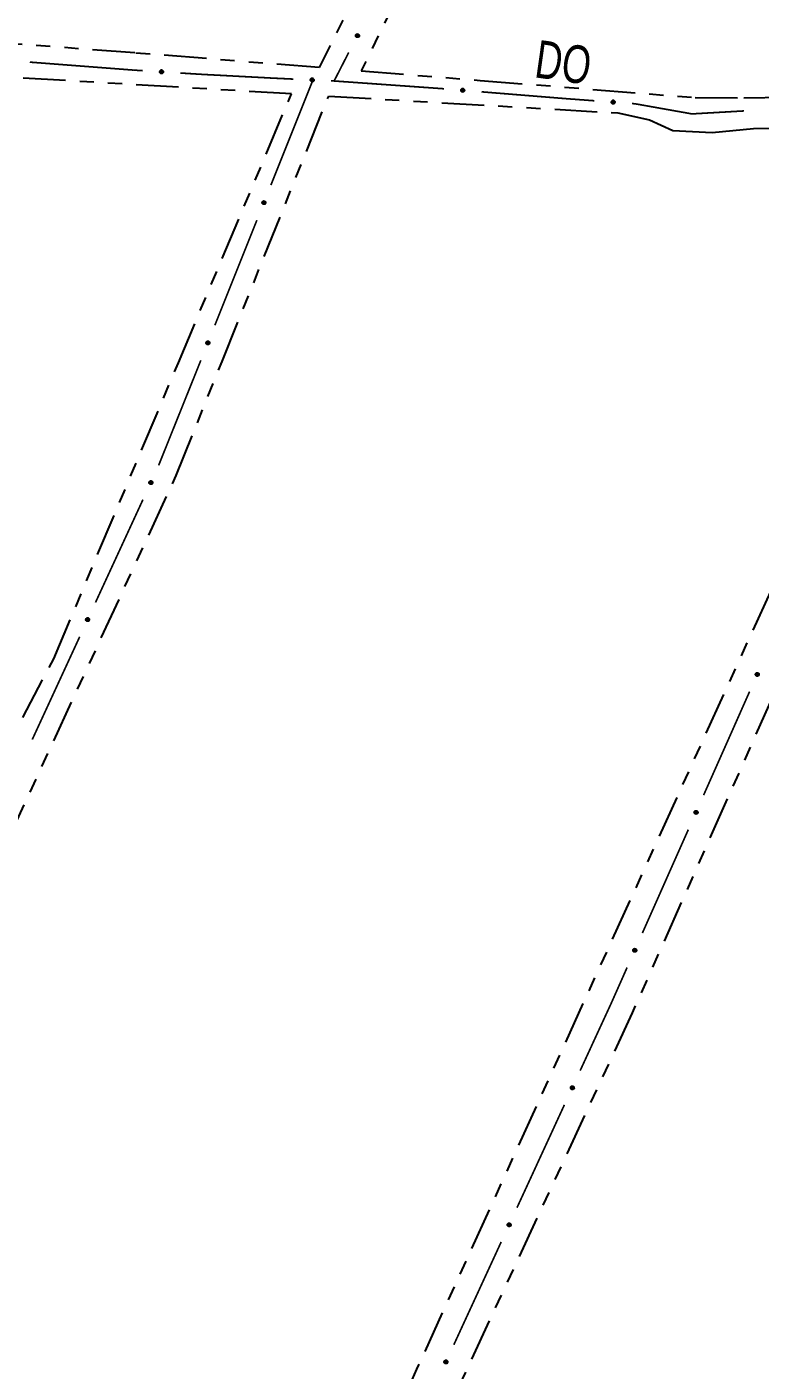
# Model space of a CAD drawing. Extents: x 203665 to 205970, y 4870865 to 4873745.
# Drawn here: x 204209.7 to 204287.5, y 4872614.7 to 4872757.1 of the extents above; entities that cross this region are included whole.
import ezdxf

# ---------------------------------------------------------------- set-up
doc = ezdxf.new("R2010")
doc.units = 0
doc.header["$LTSCALE"] = 1.5
doc.header["$MEASUREMENT"] = 0
doc.linetypes.add('TRACO_25', pattern=[8, 3, -1, 1, -1, 1, -1])
for name, color, linetype in [('SV-EIXO-RUA-N-PAV', 6, 'CONTINUOUS'), ('SV-RUA-NAO-PAV', 7, 'CONTINUOUS'), ('SV-TXT-RUA-N-PAV', 7, 'CONTINUOUS')]:
    doc.layers.add(name, color=color, linetype=linetype)
doc.styles.add('ARIAL', font='ARIAL.SHX')

msp = doc.modelspace()

# ---------------------------------------------------------------- linework, layer by layer
at = {"layer": 'SV-EIXO-RUA-N-PAV'}
for points in [[(204244.917577, 4872756.266499), (204244.933235, 4872756.220165), (204244.937217, 4872756.177141), (204244.930211, 4872756.140301), (204244.915531, 4872756.109361), (204244.896947, 4872756.079399), (204244.871547, 4872756.053325), (204244.836944, 4872756.030631), (204244.790575, 4872756.014597), (204244.746233, 4872756.013414), (204244.709748, 4872756.018351), (204244.676604, 4872756.031801), (204244.6478, 4872756.050341), (204244.621589, 4872756.077622), (204244.598932, 4872756.112912), (204244.583939, 4872756.159929), (204244.580323, 4872756.202135), (204244.588036, 4872756.23759), (204244.601769, 4872756.270825), (204244.621108, 4872756.301187), (204244.646189, 4872756.326638), (204244.681762, 4872756.349385), (204244.728363, 4872756.363569), (204244.770418, 4872756.367655), (204244.805972, 4872756.360443), (204244.838388, 4872756.346186), (204244.868666, 4872756.327912), (204244.895939, 4872756.30347), (204244.917577, 4872756.266499)], [(204224.124756, 4872752.23394), (204224.088556, 4872752.201053), (204224.050719, 4872752.18019), (204224.014152, 4872752.171872), (204223.979923, 4872752.172948), (204223.945029, 4872752.177992), (204223.91097, 4872752.19084), (204223.876328, 4872752.213472), (204223.843082, 4872752.249554), (204223.824257, 4872752.289719), (204223.814185, 4872752.325133), (204223.813251, 4872752.360889), (204223.81872, 4872752.394705), (204223.833235, 4872752.429642), (204223.856514, 4872752.464525), (204223.893605, 4872752.497077), (204223.93084, 4872752.517276), (204223.96642, 4872752.524392), (204224.002373, 4872752.525103), (204224.037935, 4872752.519526), (204224.071295, 4872752.506722), (204224.106375, 4872752.483221), (204224.138018, 4872752.446186), (204224.158588, 4872752.409279), (204224.166203, 4872752.373808), (204224.166106, 4872752.338396), (204224.161472, 4872752.303336), (204224.149982, 4872752.268562), (204224.124756, 4872752.23394)], [(204240.102889, 4872751.371905), (204240.067169, 4872751.338496), (204240.029638, 4872751.317087), (204239.993196, 4872751.308241), (204239.958955, 4872751.30882), (204239.923991, 4872751.313358), (204239.88975, 4872751.325711), (204239.854783, 4872751.347839), (204239.821018, 4872751.383436), (204239.801613, 4872751.423324), (204239.791029, 4872751.458587), (204239.789577, 4872751.494327), (204239.794555, 4872751.528218), (204239.808562, 4872751.563362), (204239.831333, 4872751.598578), (204239.867948, 4872751.631664), (204239.904886, 4872751.652401), (204239.94036, 4872751.660032), (204239.976299, 4872751.661264), (204240.011938, 4872751.656203), (204240.04548, 4872751.643884), (204240.080897, 4872751.620893), (204240.113074, 4872751.584321), (204240.134176, 4872751.547716), (204240.142304, 4872751.512359), (204240.14272, 4872751.476949), (204240.138595, 4872751.441826), (204240.127611, 4872751.406889), (204240.102889, 4872751.371905)], [(204256.060774, 4872750.275042), (204256.02397, 4872750.242831), (204255.985752, 4872750.222674), (204255.949037, 4872750.215036), (204255.914834, 4872750.216747), (204255.880039, 4872750.222438), (204255.846225, 4872750.235915), (204255.812008, 4872750.259187), (204255.779438, 4872750.29588), (204255.761362, 4872750.336387), (204255.751948, 4872750.371981), (204255.751678, 4872750.407749), (204255.757773, 4872750.441458), (204255.772934, 4872750.476119), (204255.796856, 4872750.510564), (204255.834545, 4872750.542422), (204255.872148, 4872750.561927), (204255.907854, 4872750.568382), (204255.943814, 4872750.568425), (204255.979267, 4872750.562189), (204256.012384, 4872750.548768), (204256.047021, 4872750.52462), (204256.077972, 4872750.487005), (204256.097854, 4872750.449722), (204256.104809, 4872750.414117), (204256.104054, 4872750.378712), (204256.098771, 4872750.343744), (204256.086638, 4872750.309189), (204256.060774, 4872750.275042)], [(204272.01215, 4872749.020171), (204271.975562, 4872748.987715), (204271.93748, 4872748.967303), (204271.900817, 4872748.95942), (204271.866603, 4872748.960901), (204271.831771, 4872748.966359), (204271.797868, 4872748.97961), (204271.763496, 4872749.002652), (204271.730681, 4872749.039126), (204271.712334, 4872749.079511), (204271.702682, 4872749.115041), (204271.702173, 4872749.150807), (204271.708042, 4872749.184555), (204271.722971, 4872749.219318), (204271.746662, 4872749.253922), (204271.784136, 4872749.286031), (204271.821608, 4872749.305787), (204271.85727, 4872749.312481), (204271.893229, 4872749.312766), (204271.928723, 4872749.306767), (204271.961929, 4872749.293568), (204271.996727, 4872749.269652), (204272.027929, 4872749.232245), (204272.04806, 4872749.195096), (204272.055253, 4872749.159538), (204272.054735, 4872749.124129), (204272.049686, 4872749.089127), (204272.037785, 4872749.054491), (204272.01215, 4872749.020171)], [(204234.999983, 4872738.578545), (204235.019887, 4872738.53387), (204235.027857, 4872738.491404), (204235.02431, 4872738.454071), (204235.012574, 4872738.421899), (204234.99686, 4872738.390337), (204234.973997, 4872738.362012), (204234.941657, 4872738.336195), (204234.896982, 4872738.315915), (204234.852943, 4872738.310609), (204234.816156, 4872738.312128), (204234.781904, 4872738.322434), (204234.7515, 4872738.338213), (204234.722862, 4872738.362935), (204234.697019, 4872738.395964), (204234.677714, 4872738.44138), (204234.670186, 4872738.483066), (204234.674564, 4872738.519086), (204234.685144, 4872738.553455), (204234.701572, 4872738.585485), (204234.724176, 4872738.61316), (204234.757477, 4872738.63912), (204234.802555, 4872738.65758), (204234.844047, 4872738.665564), (204234.880118, 4872738.661692), (204234.91372, 4872738.650515), (204234.945568, 4872738.635139), (204234.974998, 4872738.613341), (204234.999983, 4872738.578545)], [(204229.058478, 4872723.72262), (204229.078382, 4872723.677944), (204229.086352, 4872723.635478), (204229.082805, 4872723.598146), (204229.071069, 4872723.565974), (204229.055355, 4872723.534412), (204229.032492, 4872723.506087), (204229.000153, 4872723.48027), (204228.955477, 4872723.45999), (204228.911438, 4872723.454684), (204228.874652, 4872723.456203), (204228.8404, 4872723.466509), (204228.809995, 4872723.482288), (204228.781358, 4872723.50701), (204228.755514, 4872723.540038), (204228.736209, 4872723.585455), (204228.728681, 4872723.627141), (204228.73306, 4872723.663161), (204228.743639, 4872723.69753), (204228.760068, 4872723.729559), (204228.782671, 4872723.757235), (204228.815972, 4872723.783195), (204228.861051, 4872723.801655), (204228.902542, 4872723.809638), (204228.938613, 4872723.805766), (204228.972216, 4872723.794589), (204229.004063, 4872723.779213), (204229.033493, 4872723.757416), (204229.058478, 4872723.72262)], [(204223.017136, 4872708.90285), (204223.034692, 4872708.857202), (204223.040446, 4872708.814379), (204223.034966, 4872708.777281), (204223.021575, 4872708.745761), (204223.004243, 4872708.715058), (204222.97994, 4872708.687959), (204222.946303, 4872708.663856), (204222.900635, 4872708.645923), (204222.85638, 4872708.642911), (204222.819722, 4872708.646339), (204222.786051, 4872708.65841), (204222.756507, 4872708.675746), (204222.729192, 4872708.701922), (204222.705099, 4872708.736248), (204222.688178, 4872708.782605), (204222.682825, 4872708.824626), (204222.689068, 4872708.86037), (204222.701418, 4872708.894143), (204222.719488, 4872708.925276), (204222.743498, 4872708.951741), (204222.778102, 4872708.975936), (204222.824078, 4872708.992031), (204222.865928, 4872708.997849), (204222.90175, 4872708.992109), (204222.934726, 4872708.979202), (204222.965733, 4872708.962193), (204222.993991, 4872708.938897), (204223.017136, 4872708.90285)], [(204216.312194, 4872694.375505), (204216.32975, 4872694.329857), (204216.335504, 4872694.287034), (204216.330024, 4872694.249936), (204216.316633, 4872694.218416), (204216.299301, 4872694.187713), (204216.274998, 4872694.160614), (204216.241361, 4872694.136511), (204216.195693, 4872694.118578), (204216.151438, 4872694.115566), (204216.11478, 4872694.118994), (204216.081109, 4872694.131065), (204216.051565, 4872694.148401), (204216.02425, 4872694.174577), (204216.000157, 4872694.208903), (204215.983236, 4872694.25526), (204215.977883, 4872694.297281), (204215.984126, 4872694.333025), (204215.996476, 4872694.366798), (204216.014546, 4872694.397931), (204216.038556, 4872694.424396), (204216.07316, 4872694.448591), (204216.119136, 4872694.464686), (204216.160986, 4872694.470504), (204216.196808, 4872694.464764), (204216.229785, 4872694.451857), (204216.260791, 4872694.434848), (204216.289049, 4872694.411552), (204216.312194, 4872694.375505)], [(204287.314194, 4872688.568992), (204287.332407, 4872688.523601), (204287.338779, 4872688.480866), (204287.333834, 4872688.443693), (204287.320899, 4872688.411983), (204287.304013, 4872688.381033), (204287.280103, 4872688.353586), (204287.246818, 4872688.329), (204287.201413, 4872688.31041), (204287.157206, 4872688.30676), (204287.120502, 4872688.309658), (204287.086661, 4872688.321242), (204287.05687, 4872688.33815), (204287.02918, 4872688.363929), (204287.004594, 4872688.397904), (204286.987006, 4872688.444012), (204286.981047, 4872688.485952), (204286.986774, 4872688.521781), (204286.998635, 4872688.555729), (204287.016253, 4872688.58712), (204287.039879, 4872688.613928), (204287.074131, 4872688.638621), (204287.11987, 4872688.655377), (204287.161632, 4872688.661798), (204287.197532, 4872688.656576), (204287.230692, 4872688.644146), (204287.26194, 4872688.627586), (204287.290532, 4872688.604701), (204287.314194, 4872688.568992)], [(204280.819584, 4872673.946405), (204280.837797, 4872673.901014), (204280.844169, 4872673.858279), (204280.839224, 4872673.821106), (204280.826289, 4872673.789396), (204280.809403, 4872673.758447), (204280.785493, 4872673.730999), (204280.752208, 4872673.706413), (204280.706803, 4872673.687823), (204280.662596, 4872673.684173), (204280.625892, 4872673.687071), (204280.592051, 4872673.698655), (204280.56226, 4872673.715563), (204280.53457, 4872673.741342), (204280.509984, 4872673.775317), (204280.492396, 4872673.821426), (204280.486437, 4872673.863365), (204280.492164, 4872673.899195), (204280.504025, 4872673.933143), (204280.521643, 4872673.964534), (204280.545269, 4872673.991341), (204280.579521, 4872674.016034), (204280.62526, 4872674.03279), (204280.667021, 4872674.039212), (204280.702922, 4872674.033989), (204280.736082, 4872674.02156), (204280.76733, 4872674.005), (204280.795922, 4872673.982114), (204280.819584, 4872673.946405)], [(204274.324974, 4872659.323818), (204274.343187, 4872659.278428), (204274.349559, 4872659.235692), (204274.344614, 4872659.198519), (204274.331679, 4872659.16681), (204274.314793, 4872659.13586), (204274.290883, 4872659.108412), (204274.257598, 4872659.083827), (204274.212193, 4872659.065237), (204274.167986, 4872659.061587), (204274.131282, 4872659.064485), (204274.097441, 4872659.076069), (204274.06765, 4872659.092977), (204274.03996, 4872659.118756), (204274.015374, 4872659.15273), (204273.997786, 4872659.198839), (204273.991827, 4872659.240778), (204273.997554, 4872659.276608), (204274.009415, 4872659.310556), (204274.027033, 4872659.341947), (204274.050659, 4872659.368755), (204274.08491, 4872659.393447), (204274.13065, 4872659.410204), (204274.172411, 4872659.416625), (204274.208312, 4872659.411403), (204274.241471, 4872659.398973), (204274.27272, 4872659.382413), (204274.301311, 4872659.359527), (204274.324974, 4872659.323818)], [(204267.705266, 4872644.756152), (204267.72284, 4872644.71051), (204267.728611, 4872644.667689), (204267.723145, 4872644.630589), (204267.709766, 4872644.599065), (204267.692446, 4872644.568355), (204267.668154, 4872644.541246), (204267.634526, 4872644.51713), (204267.588865, 4872644.499179), (204267.544611, 4872644.496151), (204267.507952, 4872644.499564), (204267.474276, 4872644.511622), (204267.444726, 4872644.528947), (204267.4174, 4872644.555112), (204267.393294, 4872644.589428), (204267.376355, 4872644.635779), (204267.370986, 4872644.677798), (204267.377215, 4872644.713544), (204267.389552, 4872644.747322), (204267.40761, 4872644.778463), (204267.431609, 4872644.804936), (204267.466204, 4872644.829145), (204267.512174, 4872644.845258), (204267.554022, 4872644.851092), (204267.589846, 4872644.845366), (204267.622827, 4872644.832472), (204267.65384, 4872644.815475), (204267.682108, 4872644.79219), (204267.705266, 4872644.756152)], [(204261.005948, 4872630.226212), (204261.023522, 4872630.18057), (204261.029293, 4872630.13775), (204261.023827, 4872630.10065), (204261.010448, 4872630.069125), (204260.993129, 4872630.038415), (204260.968836, 4872630.011306), (204260.935209, 4872629.98719), (204260.889547, 4872629.96924), (204260.845293, 4872629.966211), (204260.808634, 4872629.969624), (204260.774959, 4872629.981682), (204260.745408, 4872629.999007), (204260.718083, 4872630.025172), (204260.693976, 4872630.059489), (204260.677038, 4872630.10584), (204260.671668, 4872630.147859), (204260.677897, 4872630.183605), (204260.690234, 4872630.217383), (204260.708292, 4872630.248523), (204260.732291, 4872630.274997), (204260.766887, 4872630.299206), (204260.812857, 4872630.315318), (204260.854704, 4872630.321152), (204260.890528, 4872630.315426), (204260.92351, 4872630.302532), (204260.954522, 4872630.285535), (204260.98279, 4872630.26225), (204261.005948, 4872630.226212)], [(204254.306631, 4872615.696273), (204254.324205, 4872615.650631), (204254.329976, 4872615.60781), (204254.324509, 4872615.57071), (204254.311131, 4872615.539186), (204254.293811, 4872615.508476), (204254.269518, 4872615.481367), (204254.235891, 4872615.457251), (204254.19023, 4872615.4393), (204254.145975, 4872615.436272), (204254.109316, 4872615.439685), (204254.075641, 4872615.451743), (204254.04609, 4872615.469068), (204254.018765, 4872615.495233), (204253.994659, 4872615.529549), (204253.97772, 4872615.5759), (204253.97235, 4872615.617919), (204253.97858, 4872615.653665), (204253.990916, 4872615.687443), (204254.008974, 4872615.718584), (204254.032974, 4872615.745057), (204254.067569, 4872615.769266), (204254.113539, 4872615.785379), (204254.155387, 4872615.791213), (204254.191211, 4872615.785487), (204254.224192, 4872615.772593), (204254.255205, 4872615.755596), (204254.283472, 4872615.732311), (204254.306631, 4872615.696273)]]:
    msp.add_lwpolyline(points, close=True, dxfattribs=at)
for points in [[(204244.621108, 4872756.301187), (204244.580323, 4872756.202135)], [(204244.646189, 4872756.326638), (204244.583939, 4872756.159929)], [(204244.632234, 4872756.30976), (204244.584622, 4872756.186964)], [(204244.663581, 4872756.332025), (204244.594561, 4872756.143536)], [(204244.681762, 4872756.349385), (204244.598932, 4872756.112912)], [(204244.704672, 4872756.352362), (204244.611194, 4872756.09821)], [(204244.728363, 4872756.363569), (204244.621589, 4872756.077622)], [(204244.747509, 4872756.364138), (204244.635918, 4872756.068669)], [(204244.770418, 4872756.367655), (204244.6478, 4872756.050341)], [(204244.785927, 4872756.361311), (204244.663133, 4872756.043986)], [(204244.805972, 4872756.360443), (204244.676604, 4872756.031801)], [(204244.820611, 4872756.351199), (204244.691653, 4872756.027833)], [(204244.838388, 4872756.346186), (204244.709748, 4872756.018351)], [(204244.852774, 4872756.333179), (204244.731847, 4872756.019496)], [(204244.868666, 4872756.327912), (204244.746233, 4872756.013414)], [(204244.880019, 4872756.311547), (204244.770887, 4872756.017884)], [(204244.895939, 4872756.30347), (204244.790575, 4872756.014597)], [(204244.904774, 4872756.285057), (204244.813693, 4872756.026608)], [(204244.917577, 4872756.266499), (204244.836944, 4872756.030631)], [(204244.92508, 4872756.240914), (204244.857244, 4872756.048751)], [(204244.933235, 4872756.220165), (204244.871547, 4872756.053325)], [(204244.935611, 4872756.195649), (204244.887407, 4872756.07469)], [(204244.937217, 4872756.177141), (204244.896947, 4872756.079399)], [(204224.166203, 4872752.373808), (204223.813251, 4872752.360889)], [(204224.166106, 4872752.338396), (204223.814185, 4872752.325133)], [(204224.163588, 4872752.356694), (204223.815635, 4872752.34551)], [(204224.158588, 4872752.409279), (204223.81872, 4872752.394705)], [(204224.158979, 4872752.392527), (204223.819029, 4872752.378111)], [(204224.159941, 4872752.320008), (204223.824076, 4872752.305338)], [(204224.161472, 4872752.303336), (204223.824257, 4872752.289719)], [(204224.146199, 4872752.428867), (204223.830763, 4872752.412927)], [(204224.138018, 4872752.446186), (204223.833235, 4872752.429642)], [(204224.151015, 4872752.286384), (204223.838217, 4872752.268913)], [(204224.149982, 4872752.268562), (204223.843082, 4872752.249554)], [(204224.118269, 4872752.463415), (204223.847945, 4872752.447405)], [(204224.106375, 4872752.483221), (204223.856514, 4872752.464525)], [(204224.136642, 4872752.253098), (204223.863339, 4872752.233172)], [(204224.124756, 4872752.23394), (204223.876328, 4872752.213472)], [(204224.083191, 4872752.492938), (204223.882831, 4872752.480783)], [(204224.071295, 4872752.506722), (204223.893605, 4872752.497077)], [(204224.10431, 4872752.216827), (204223.901056, 4872752.202118)], [(204224.088556, 4872752.201053), (204223.91097, 4872752.19084)], [(204224.050244, 4872752.512759), (204223.918656, 4872752.507267)], [(204224.037935, 4872752.519526), (204223.93084, 4872752.517276)], [(204224.067038, 4872752.189067), (204223.936896, 4872752.184851)], [(204224.050719, 4872752.18019), (204223.945029, 4872752.177992)], [(204240.142304, 4872751.512359), (204239.789577, 4872751.494327)], [(204240.14272, 4872751.476949), (204239.791029, 4872751.458587)], [(204240.139938, 4872751.495209), (204239.792183, 4872751.478983)], [(204240.134176, 4872751.547716), (204239.794555, 4872751.528218)], [(204240.13481, 4872751.530971), (204239.795104, 4872751.51163)], [(204240.136822, 4872751.458474), (204239.801205, 4872751.438938)], [(204240.138595, 4872751.441826), (204239.801613, 4872751.423324)], [(204240.121505, 4872751.567122), (204239.806333, 4872751.546613)], [(204240.113074, 4872751.584321), (204239.808562, 4872751.563362)], [(204240.128385, 4872751.424724), (204239.815873, 4872751.402721)], [(204240.127611, 4872751.406889), (204239.821018, 4872751.383436)], [(204240.093077, 4872751.601262), (204239.823013, 4872751.581336)], [(204240.080897, 4872751.620893), (204239.831333, 4872751.598578)], [(204240.114495, 4872751.391233), (204239.84151, 4872751.367349)], [(204240.102889, 4872751.371905), (204239.854783, 4872751.347839)], [(204240.057575, 4872751.630274), (204239.857412, 4872751.615216)], [(204240.04548, 4872751.643884), (204239.867948, 4872751.631664)], [(204240.082692, 4872751.354498), (204239.879674, 4872751.336844)], [(204240.067169, 4872751.338496), (204239.88975, 4872751.325711)], [(204240.024344, 4872751.649615), (204239.892849, 4872751.642216)], [(204240.011938, 4872751.656203), (204239.904886, 4872751.652401)], [(204240.045827, 4872751.3262), (204239.91576, 4872751.320099)], [(204240.029638, 4872751.317087), (204239.923991, 4872751.313358)], [(204256.104809, 4872750.414117), (204255.751678, 4872750.407749)], [(204256.097854, 4872750.449722), (204255.757773, 4872750.441458)], [(204256.097934, 4872750.432966), (204255.757774, 4872750.42486)], [(204256.08583, 4872750.469537), (204255.770152, 4872750.459453)], [(204256.077972, 4872750.487005), (204255.772934, 4872750.476119)], [(204256.058546, 4872750.504597), (204255.787971, 4872750.493606)], [(204256.047021, 4872750.52462), (204255.796856, 4872750.510564)], [(204256.024022, 4872750.534766), (204255.823471, 4872750.526331)], [(204256.012384, 4872750.548768), (204255.834545, 4872750.542422)], [(204255.991449, 4872750.555195), (204255.859781, 4872750.552145)], [(204255.979267, 4872750.562189), (204255.872148, 4872750.561927)], [(204256.104054, 4872750.378712), (204255.751948, 4872750.371981)], [(204256.101877, 4872750.397054), (204255.753776, 4872750.392328)], [(204256.098771, 4872750.343744), (204255.761362, 4872750.336387)], [(204256.097549, 4872750.360441), (204255.76147, 4872750.352006)], [(204256.088001, 4872750.326989), (204255.774933, 4872750.315325)], [(204256.086638, 4872750.309189), (204255.779438, 4872750.29588)], [(204256.073013, 4872750.293976), (204255.799387, 4872750.279125)], [(204256.060774, 4872750.275042), (204255.812008, 4872750.259187)], [(204256.040013, 4872750.258311), (204255.836522, 4872750.247375)], [(204256.02397, 4872750.242831), (204255.846225, 4872750.235915)], [(204256.002233, 4872750.231247), (204255.872035, 4872750.229447)], [(204255.985752, 4872750.222674), (204255.880039, 4872750.222438)], [(204272.055253, 4872749.159538), (204271.702173, 4872749.150807)], [(204272.054735, 4872749.124129), (204271.702682, 4872749.115041)], [(204272.052435, 4872749.142456), (204271.704374, 4872749.1354)], [(204272.04806, 4872749.195096), (204271.708042, 4872749.184555)], [(204272.048252, 4872749.178341), (204271.708154, 4872749.167958)], [(204272.049686, 4872749.089127), (204271.712334, 4872749.079511)], [(204272.048353, 4872749.105815), (204271.712337, 4872749.095131)], [(204272.035904, 4872749.21483), (204271.7203, 4872749.202633)], [(204272.027929, 4872749.232245), (204271.722971, 4872749.219318)], [(204272.039029, 4872749.072299), (204271.726046, 4872749.05854)], [(204272.037785, 4872749.054491), (204271.730681, 4872749.039126)], [(204272.008386, 4872749.249707), (204271.73789, 4872749.236905)], [(204271.996727, 4872749.269652), (204271.746662, 4872749.253922)], [(204272.024262, 4872749.039187), (204271.750742, 4872749.022504)], [(204272.01215, 4872749.020171), (204271.763496, 4872749.002652)], [(204271.97366, 4872749.279644), (204271.77317, 4872749.269867)], [(204271.961929, 4872749.293568), (204271.784136, 4872749.286031)], [(204271.991502, 4872749.003302), (204271.788088, 4872748.991005)], [(204271.975562, 4872748.987715), (204271.797868, 4872748.97961)], [(204271.940951, 4872749.299854), (204271.809307, 4872749.295923)], [(204271.928723, 4872749.306767), (204271.821608, 4872749.305787)], [(204271.953903, 4872748.975985), (204271.823721, 4872748.973314)], [(204271.93748, 4872748.967303), (204271.831771, 4872748.966359)], [(204234.701572, 4872738.585485), (204234.670186, 4872738.483066)], [(204234.711853, 4872738.595057), (204234.675878, 4872738.468362)], [(204234.724176, 4872738.61316), (204234.677714, 4872738.44138)], [(204234.740991, 4872738.620143), (204234.689816, 4872738.426047)], [(204234.757477, 4872738.63912), (204234.697019, 4872738.395964)], [(204234.780011, 4872738.644217), (204234.710596, 4872738.382466)], [(204234.802555, 4872738.65758), (204234.722862, 4872738.362935)], [(204234.821565, 4872738.659929), (204234.737963, 4872738.355355)], [(204234.844047, 4872738.665564), (204234.7515, 4872738.338213)], [(204234.86008, 4872738.660691), (204234.767357, 4872738.333312)], [(204234.880118, 4872738.661692), (204234.781904, 4872738.322434)], [(204234.895554, 4872738.653851), (204234.797257, 4872738.319884)], [(204234.91372, 4872738.650515), (204234.816156, 4872738.312128)], [(204234.929255, 4872738.638903), (204234.838053, 4872738.315325)], [(204234.945568, 4872738.635139), (204234.852943, 4872738.310609)], [(204234.958395, 4872738.619901), (204234.877074, 4872738.317354)], [(204234.974998, 4872738.613341), (204234.896982, 4872738.315915)], [(204234.985509, 4872738.595831), (204234.918882, 4872738.330026)], [(204234.999983, 4872738.578545), (204234.941657, 4872738.336195)], [(204235.009836, 4872738.55377), (204234.960182, 4872738.356127)], [(204235.019887, 4872738.53387), (204234.973997, 4872738.362012)], [(204235.024534, 4872738.509681), (204234.9878, 4872738.384761)], [(204235.027857, 4872738.491404), (204234.99686, 4872738.390337)], [(204228.760068, 4872723.729559), (204228.728681, 4872723.627141)], [(204228.770348, 4872723.739131), (204228.734373, 4872723.612437)], [(204228.782671, 4872723.757235), (204228.736209, 4872723.585455)], [(204228.799486, 4872723.764218), (204228.748312, 4872723.570122)], [(204228.815972, 4872723.783195), (204228.755514, 4872723.540038)], [(204228.838506, 4872723.788291), (204228.769091, 4872723.526541)], [(204228.861051, 4872723.801655), (204228.781358, 4872723.50701)], [(204228.88006, 4872723.804003), (204228.796458, 4872723.49943)], [(204228.902542, 4872723.809638), (204228.809995, 4872723.482288)], [(204228.918575, 4872723.804766), (204228.825852, 4872723.477387)], [(204228.938613, 4872723.805766), (204228.8404, 4872723.466509)], [(204228.954049, 4872723.797926), (204228.855752, 4872723.463959)], [(204228.972216, 4872723.794589), (204228.874652, 4872723.456203)], [(204228.98775, 4872723.782978), (204228.896548, 4872723.4594)], [(204229.004063, 4872723.779213), (204228.911438, 4872723.454684)], [(204229.01689, 4872723.763975), (204228.935569, 4872723.461429)], [(204229.033493, 4872723.757416), (204228.955477, 4872723.45999)], [(204229.044004, 4872723.739905), (204228.977377, 4872723.4741)], [(204229.058478, 4872723.72262), (204229.000153, 4872723.48027)], [(204229.068331, 4872723.697844), (204229.018677, 4872723.500201)], [(204229.078382, 4872723.677944), (204229.032492, 4872723.506087)], [(204229.08303, 4872723.653756), (204229.046295, 4872723.528835)], [(204229.086352, 4872723.635478), (204229.055355, 4872723.534412)], [(204222.719488, 4872708.925276), (204222.682825, 4872708.824626)], [(204222.730251, 4872708.934302), (204222.687746, 4872708.809646)], [(204222.743498, 4872708.951741), (204222.688178, 4872708.782605)], [(204222.760652, 4872708.957841), (204222.699468, 4872708.766665)], [(204222.778102, 4872708.975936), (204222.705099, 4872708.736248)], [(204222.80087, 4872708.979856), (204222.717957, 4872708.722063)], [(204222.824078, 4872708.992031), (204222.729192, 4872708.701922)], [(204222.843184, 4872708.993389), (204222.743879, 4872708.693568)], [(204222.865928, 4872708.997849), (204222.756507, 4872708.675746)], [(204222.881686, 4872708.99215), (204222.772089, 4872708.670028)], [(204222.90175, 4872708.992109), (204222.786051, 4872708.65841)], [(204222.916758, 4872708.983478), (204222.801251, 4872708.655066)], [(204222.934726, 4872708.979202), (204222.819722, 4872708.646339)], [(204222.949637, 4872708.9668), (204222.841755, 4872708.648394)], [(204222.965733, 4872708.962193), (204222.85638, 4872708.642911)], [(204222.977751, 4872708.94631), (204222.880829, 4872708.648394)], [(204222.993991, 4872708.938897), (204222.900635, 4872708.645923)], [(204223.003578, 4872708.920864), (204222.923238, 4872708.658878)], [(204223.017136, 4872708.90285), (204222.946303, 4872708.663856)], [(204223.025688, 4872708.877597), (204222.965838, 4872708.682799)], [(204223.034692, 4872708.857202), (204222.97994, 4872708.687959)], [(204223.038078, 4872708.832804), (204222.994905, 4872708.70996)], [(204223.040446, 4872708.814379), (204223.004243, 4872708.715058)], [(204216.014546, 4872694.397931), (204215.977883, 4872694.297281)], [(204216.025309, 4872694.406957), (204215.982804, 4872694.282301)], [(204216.038556, 4872694.424396), (204215.983236, 4872694.25526)], [(204216.055711, 4872694.430496), (204215.994526, 4872694.23932)], [(204216.07316, 4872694.448591), (204216.000157, 4872694.208903)], [(204216.095928, 4872694.452511), (204216.013015, 4872694.194718)], [(204216.119136, 4872694.464686), (204216.02425, 4872694.174577)], [(204216.138242, 4872694.466044), (204216.038937, 4872694.166223)], [(204216.160986, 4872694.470504), (204216.051565, 4872694.148401)], [(204216.176745, 4872694.464805), (204216.067147, 4872694.142683)], [(204216.196808, 4872694.464764), (204216.081109, 4872694.131065)], [(204216.211816, 4872694.456133), (204216.096309, 4872694.127721)], [(204216.229785, 4872694.451857), (204216.11478, 4872694.118994)], [(204216.244695, 4872694.439455), (204216.136813, 4872694.121049)], [(204216.260791, 4872694.434848), (204216.151438, 4872694.115566)], [(204216.272809, 4872694.418965), (204216.175887, 4872694.121049)], [(204216.289049, 4872694.411552), (204216.195693, 4872694.118578)], [(204216.298636, 4872694.393519), (204216.218296, 4872694.131533)], [(204216.312194, 4872694.375505), (204216.241361, 4872694.136511)], [(204216.320746, 4872694.350252), (204216.260896, 4872694.155454)], [(204216.32975, 4872694.329857), (204216.274998, 4872694.160614)], [(204216.333136, 4872694.305459), (204216.289964, 4872694.182615)], [(204216.335504, 4872694.287034), (204216.299301, 4872694.187713)], [(204287.016253, 4872688.58712), (204286.981047, 4872688.485952)], [(204287.026885, 4872688.5963), (204286.986184, 4872688.471044)], [(204287.039879, 4872688.613928), (204286.987006, 4872688.444012)], [(204287.056944, 4872688.620276), (204286.998525, 4872688.428236)], [(204287.074131, 4872688.638621), (204287.004594, 4872688.397904)], [(204287.09684, 4872688.642869), (204287.017655, 4872688.383906)], [(204287.11987, 4872688.655377), (204287.02918, 4872688.363929)], [(204287.138954, 4872688.657011), (204287.043986, 4872688.355788)], [(204287.161632, 4872688.661798), (204287.05687, 4872688.33815)], [(204287.17747, 4872688.656328), (204287.072532, 4872688.332658)], [(204287.197532, 4872688.656576), (204287.086661, 4872688.321242)], [(204287.212663, 4872688.648162), (204287.101908, 4872688.318117)], [(204287.230692, 4872688.644146), (204287.120502, 4872688.309658)], [(204287.24578, 4872688.63196), (204287.142503, 4872688.312031)], [(204287.26194, 4872688.627586), (204287.157206, 4872688.30676)], [(204287.274187, 4872688.611878), (204287.181573, 4872688.312595)], [(204287.290532, 4872688.604701), (204287.201413, 4872688.31041)], [(204287.300378, 4872688.586808), (204287.223827, 4872688.323689)], [(204287.314194, 4872688.568992), (204287.246818, 4872688.329)], [(204287.32311, 4872688.543864), (204287.266077, 4872688.348222)], [(204287.332407, 4872688.523601), (204287.280103, 4872688.353586)], [(204287.336145, 4872688.499255), (204287.29475, 4872688.3758)], [(204287.338779, 4872688.480866), (204287.304013, 4872688.381033)], [(204280.521643, 4872673.964534), (204280.486437, 4872673.863365)], [(204280.532275, 4872673.973713), (204280.491574, 4872673.848457)], [(204280.545269, 4872673.991341), (204280.492396, 4872673.821426)], [(204280.562334, 4872673.997689), (204280.503915, 4872673.80565)], [(204280.579521, 4872674.016034), (204280.509984, 4872673.775317)], [(204280.60223, 4872674.020282), (204280.523045, 4872673.76132)], [(204280.62526, 4872674.03279), (204280.53457, 4872673.741342)], [(204280.644344, 4872674.034424), (204280.549376, 4872673.733201)], [(204280.667021, 4872674.039212), (204280.56226, 4872673.715563)], [(204280.68286, 4872674.033741), (204280.577922, 4872673.710071)], [(204280.702922, 4872674.033989), (204280.592051, 4872673.698655)], [(204280.718053, 4872674.025575), (204280.607297, 4872673.695531)], [(204280.736082, 4872674.02156), (204280.625892, 4872673.687071)], [(204280.75117, 4872674.009374), (204280.647893, 4872673.689445)], [(204280.76733, 4872674.005), (204280.662596, 4872673.684173)], [(204280.779577, 4872673.989291), (204280.686963, 4872673.690009)], [(204280.795922, 4872673.982114), (204280.706803, 4872673.687823)], [(204280.805768, 4872673.964221), (204280.729217, 4872673.701103)], [(204280.819584, 4872673.946405), (204280.752208, 4872673.706413)], [(204280.8285, 4872673.921277), (204280.771467, 4872673.725636)], [(204280.837797, 4872673.901014), (204280.785493, 4872673.730999)], [(204280.841534, 4872673.876669), (204280.80014, 4872673.753214)], [(204280.844169, 4872673.858279), (204280.809403, 4872673.758447)], [(204274.027033, 4872659.341947), (204273.991827, 4872659.240778)], [(204274.037665, 4872659.351127), (204273.996963, 4872659.225871)], [(204274.050659, 4872659.368755), (204273.997786, 4872659.198839)], [(204274.067724, 4872659.375103), (204274.009305, 4872659.183063)], [(204274.08491, 4872659.393447), (204274.015374, 4872659.15273)], [(204274.10762, 4872659.397695), (204274.028435, 4872659.138733)], [(204274.13065, 4872659.410204), (204274.03996, 4872659.118756)], [(204274.149734, 4872659.411838), (204274.054766, 4872659.110615)], [(204274.172411, 4872659.416625), (204274.06765, 4872659.092977)], [(204274.18825, 4872659.411154), (204274.083312, 4872659.087484)], [(204274.208312, 4872659.411403), (204274.097441, 4872659.076069)], [(204274.223443, 4872659.402989), (204274.112687, 4872659.072944)], [(204274.241471, 4872659.398973), (204274.131282, 4872659.064485)], [(204274.256559, 4872659.386787), (204274.153283, 4872659.066858)], [(204274.27272, 4872659.382413), (204274.167986, 4872659.061587)], [(204274.284966, 4872659.366705), (204274.192353, 4872659.067422)], [(204274.301311, 4872659.359527), (204274.212193, 4872659.065237)], [(204274.311158, 4872659.341634), (204274.234607, 4872659.078516)], [(204274.324974, 4872659.323818), (204274.257598, 4872659.083827)], [(204274.33389, 4872659.298691), (204274.276857, 4872659.103049)], [(204274.343187, 4872659.278428), (204274.290883, 4872659.108412)], [(204274.346924, 4872659.254082), (204274.305529, 4872659.130627)], [(204274.349559, 4872659.235692), (204274.314793, 4872659.13586)], [(204267.40761, 4872644.778463), (204267.370986, 4872644.677798)], [(204267.418369, 4872644.787492), (204267.375913, 4872644.66282)], [(204267.431609, 4872644.804936), (204267.376355, 4872644.635779)], [(204267.448762, 4872644.811044), (204267.387651, 4872644.619843)], [(204267.466204, 4872644.829145), (204267.393294, 4872644.589428)], [(204267.488971, 4872644.833074), (204267.406157, 4872644.575249)], [(204267.512174, 4872644.845258), (204267.4174, 4872644.555112)], [(204267.53128, 4872644.846623), (204267.432091, 4872644.546764)], [(204267.554022, 4872644.851092), (204267.444726, 4872644.528947)], [(204267.569782, 4872644.845399), (204267.460309, 4872644.523235)], [(204267.589846, 4872644.845366), (204267.474276, 4872644.511622)], [(204267.604857, 4872644.83674), (204267.489477, 4872644.508284)], [(204267.622827, 4872644.832472), (204267.507952, 4872644.499564)], [(204267.637743, 4872644.820075), (204267.529984, 4872644.501628)], [(204267.65384, 4872644.815475), (204267.544611, 4872644.496151)], [(204267.665865, 4872644.799596), (204267.569058, 4872644.501643)], [(204267.682108, 4872644.79219), (204267.588865, 4872644.499179)], [(204267.691702, 4872644.77416), (204267.611463, 4872644.512143)], [(204267.705266, 4872644.756152), (204267.634526, 4872644.51713)], [(204267.713829, 4872644.730901), (204267.654054, 4872644.53608)], [(204267.72284, 4872644.71051), (204267.668154, 4872644.541246)], [(204267.726235, 4872644.686114), (204267.683111, 4872644.563253)], [(204267.728611, 4872644.667689), (204267.692446, 4872644.568355)], [(204260.708292, 4872630.248523), (204260.671668, 4872630.147859)], [(204260.719052, 4872630.257553), (204260.676595, 4872630.132881)], [(204260.732291, 4872630.274997), (204260.677038, 4872630.10584)], [(204260.749444, 4872630.281104), (204260.688334, 4872630.089904)], [(204260.766887, 4872630.299206), (204260.693976, 4872630.059489)], [(204260.789653, 4872630.303134), (204260.70684, 4872630.04531)], [(204260.812857, 4872630.315318), (204260.718083, 4872630.025172)], [(204260.831962, 4872630.316684), (204260.732773, 4872630.016824)], [(204260.854704, 4872630.321152), (204260.745408, 4872629.999007)], [(204260.870465, 4872630.31546), (204260.760991, 4872629.993295)], [(204260.890528, 4872630.315426), (204260.774959, 4872629.981682)], [(204260.905539, 4872630.306801), (204260.79016, 4872629.978344)], [(204260.92351, 4872630.302532), (204260.808634, 4872629.969624)], [(204260.938425, 4872630.290136), (204260.830666, 4872629.971689)], [(204260.954522, 4872630.285535), (204260.845293, 4872629.966211)], [(204260.966547, 4872630.269656), (204260.86974, 4872629.971704)], [(204260.98279, 4872630.26225), (204260.889547, 4872629.96924)], [(204260.992384, 4872630.244221), (204260.912145, 4872629.982203)], [(204261.005948, 4872630.226212), (204260.935209, 4872629.98719)], [(204261.014511, 4872630.200962), (204260.954736, 4872630.006141)], [(204261.023522, 4872630.18057), (204260.968836, 4872630.011306)], [(204261.026917, 4872630.156175), (204260.983793, 4872630.033313)], [(204261.029293, 4872630.13775), (204260.993129, 4872630.038415)], [(204254.008974, 4872615.718584), (204253.97235, 4872615.617919)], [(204254.019734, 4872615.727613), (204253.977277, 4872615.602941)], [(204254.032974, 4872615.745057), (204253.97772, 4872615.5759)], [(204254.050126, 4872615.751165), (204253.989016, 4872615.559964)], [(204254.067569, 4872615.769266), (204253.994659, 4872615.529549)], [(204254.090335, 4872615.773195), (204254.007522, 4872615.51537)], [(204254.113539, 4872615.785379), (204254.018765, 4872615.495233)], [(204254.132644, 4872615.786744), (204254.033455, 4872615.486885)], [(204254.155387, 4872615.791213), (204254.04609, 4872615.469068)], [(204254.171147, 4872615.78552), (204254.061674, 4872615.463356)], [(204254.191211, 4872615.785487), (204254.075641, 4872615.451743)], [(204254.206222, 4872615.776861), (204254.090842, 4872615.448405)], [(204254.224192, 4872615.772593), (204254.109316, 4872615.439685)], [(204254.239107, 4872615.760196), (204254.131348, 4872615.441749)], [(204254.255205, 4872615.755596), (204254.145975, 4872615.436272)], [(204254.26723, 4872615.739717), (204254.170422, 4872615.441764)], [(204254.283472, 4872615.732311), (204254.19023, 4872615.4393)], [(204254.293066, 4872615.714281), (204254.212828, 4872615.452264)], [(204254.306631, 4872615.696273), (204254.235891, 4872615.457251)], [(204254.315193, 4872615.671022), (204254.255419, 4872615.476201)], [(204254.324205, 4872615.650631), (204254.269518, 4872615.481367)], [(204254.3276, 4872615.626235), (204254.284475, 4872615.503374)], [(204254.329976, 4872615.60781), (204254.293811, 4872615.508476)]]:
    msp.add_lwpolyline(points, dxfattribs=at)
at = {"layer": 'SV-EIXO-RUA-N-PAV', "const_width": 0.18}
for points in [[(204221.02565, 4872752.53686), (204210.026346, 4872753.38236)], [(204243.84175, 4872754.40906), (204242.473262, 4872751.739371)], [(204221.992033, 4872752.476795), (204221.02565, 4872752.53686)], [(204228.232778, 4872752.088895), (204225.984329, 4872752.22865)], [(204228.978939, 4872752.049277), (204228.232778, 4872752.088895)], [(204235.815629, 4872751.686266), (204228.978939, 4872752.049277)], [(204242.473262, 4872751.739371), (204242.291249, 4872751.384294)], [(204240.043236, 4872751.484951), (204235.587107, 4872740.343007)], [(204235.969134, 4872751.678958), (204235.815629, 4872751.686266)], [(204237.96687, 4872751.583827), (204235.969134, 4872751.678958)], [(204242.291249, 4872751.384294), (204241.962594, 4872751.39901)], [(204242.96059, 4872751.336908), (204242.291249, 4872751.384294)], [(204253.665526, 4872750.579035), (204242.96059, 4872751.336908)], [(204253.932925, 4872750.557428), (204253.665526, 4872750.579035)], [(204266.952291, 4872749.505357), (204257.919928, 4872750.235246)], [(204267.887922, 4872749.436052), (204266.952291, 4872749.505357)], [(204269.882458, 4872749.288309), (204267.887922, 4872749.436052)], [(204274.199618, 4872748.968518), (204273.871529, 4872748.992821)], [(204274.860271, 4872748.851069), (204274.199618, 4872748.968518)], [(204280.239057, 4872747.89484), (204274.860271, 4872748.851069)], [(204280.775055, 4872747.92556), (204280.239057, 4872747.89484)], [(204285.732579, 4872748.209706), (204280.775055, 4872747.92556)], [(204285.766916, 4872748.21013), (204285.732579, 4872748.209706)], [(204234.101731, 4872736.629026), (204229.645602, 4872725.487082)], [(204228.007189, 4872721.390451), (204223.684465, 4872710.639029)], [(204228.160226, 4872721.7731), (204228.007189, 4872721.390451)], [(204222.018859, 4872707.002606), (204216.990152, 4872696.107098)], [(204215.313917, 4872692.475261), (204210.28521, 4872681.579753)], [(204286.343442, 4872686.65454), (204281.472484, 4872675.6876)], [(204279.848832, 4872672.031953), (204274.977874, 4872661.065013)], [(204273.354222, 4872657.409367), (204271.730569, 4872653.75372)], [(204271.678415, 4872653.636296), (204268.382554, 4872646.488006)], [(204271.730569, 4872653.75372), (204271.678415, 4872653.636296)], [(204266.707725, 4872642.855522), (204261.683237, 4872631.958067)], [(204260.008407, 4872628.325582), (204254.983919, 4872617.428127)]]:
    msp.add_lwpolyline(points, dxfattribs=at)
at = {"layer": 'SV-RUA-NAO-PAV', "linetype": 'TRACO_25'}
for points in [[(204177.661611, 4872760.056211, 9.368887), (204176.896737, 4872762.002548, 9.488459), (204176.364233, 4872766.268715, 9.687744), (204187.940294, 4872795.604268, 9.647887), (204205.634436, 4872839.375758, 9.225401), (204207.968086, 4872842.69767, 9.185544), (204209.956031, 4872844.35766, 9.153659), (204212.597178, 4872844.889367, 9.16163), (204232.128028, 4872844.115345, 9.018144), (204261.844697, 4872842.164917, 8.404344), (204273.736172, 4872840.92182, 8.268829), (204277.018217, 4872839.14017, 8.268829), (204278.63341, 4872837.304662, 8.268829), (204279.02802, 4872834.417408, 8.268829), (204265.522193, 4872802.852648, 8.515944), (204263.305452, 4872798.380296, 8.515944), (204247.202546, 4872765.892127, 8.515944), (204240.714925, 4872752.803126, 8.523915), (204221.16633, 4872754.351417, 8.651459), (204184.040441, 4872757.167621, 9.257287)], [(204312.872242, 4872746.660612, 7.200658), (204337.380959, 4872801.298529, 6.841944), (204351.6894, 4872834.552249, 6.833972), (204340.974058, 4872834.108784, 6.929629), (204336.0658, 4872833.577829, 7.216601), (204331.10438, 4872833.327741, 7.304286), (204326.138193, 4872833.390024, 7.304286), (204311.034436, 4872836.189779, 7.623144), (204294.743051, 4872838.025518, 8.005773), (204290.145894, 4872838.260715, 8.181144), (204286.99622, 4872837.174621, 8.268829), (204284.955754, 4872834.376649, 8.268829), (204265.590917, 4872794.498258, 8.268829), (204250.907209, 4872764.259806, 8.268829), (204245.172439, 4872752.450082, 8.523915), (204257.762637, 4872751.452911, 8.04563), (204280.559066, 4872749.626162, 7.838372), (204285.726006, 4872749.609734, 7.647058), (204290.837705, 4872749.673991, 7.655029), (204296.735923, 4872749.105016, 7.615172), (204302.515597, 4872747.920706, 7.431829), (204307.001125, 4872747.086884, 7.360086), (204310.874446, 4872746.700201, 7.304286)], [(204288.101903, 4872539.308223, 8.694435), (204289.631213, 4872540.948317, 8.714314), (204342.316477, 4872652.278156, 7.5415), (204373.061414, 4872719.441444, 6.427429), (204376.16824, 4872726.094183, 6.427429), (204380.525384, 4872735.424265, 6.172343), (204379.937753, 4872739.01034, 5.957115), (204376.330037, 4872741.05982, 6.012915), (204371.18521, 4872743.20618, 6.180315), (204364.682796, 4872744.222208, 6.355686), (204356.247284, 4872745.003101, 6.499172), (204347.838992, 4872745.319223, 6.626715), (204337.866928, 4872744.707471, 6.722372), (204330.924599, 4872744.246796, 6.937601), (204313.989335, 4872743.478906, 7.160801), (204305.426315, 4872723.939345, 7.160801), (204293.713782, 4872697.213054, 7.621013), (204273.909077, 4872652.622846, 7.998699), (204225.950523, 4872549.393662, 8.604983), (204225.271779, 4872546.183321, 8.595044), (204226.642333, 4872544.593036, 8.624862), (204284.122215, 4872538.908445, 8.734192)]]:
    msp.add_polyline3d(points, close=True, dxfattribs=at)
for points in [[(204198.04824, 4872662.719218, 8.734192), (204212.560619, 4872690.123827, 8.336628), (204225.774519, 4872721.513107, 8.994229), (204237.774447, 4872750.018628, 8.412315), (204207.585119, 4872751.793082, 8.810887)], [(204207.544858, 4872670.559517, 8.754069), (204225.554631, 4872709.580613, 8.525471), (204230.408976, 4872721.654275, 8.802916), (204241.719927, 4872749.786723, 8.428258), (204272.370877, 4872747.993892, 7.87823), (204275.72781, 4872747.252486, 7.846344), (204278.207816, 4872746.152287, 7.846344), (204282.379174, 4872745.922511, 7.846344), (204286.74959, 4872746.347229, 7.782572), (204292.078145, 4872746.465174, 7.782572), (204296.698818, 4872746.302561, 7.631115), (204300.793595, 4872745.64118, 7.503572), (204305.186938, 4872744.415965, 7.391973), (204308.571482, 4872741.704246, 7.304286), (204302.110154, 4872728.929752, 7.447773), (204299.900984, 4872723.77104, 7.750687), (204288.555351, 4872697.277438, 7.750687), (204251.044458, 4872614.839845, 8.445958), (204221.780827, 4872549.033902, 8.8634), (204219.511913, 4872546.433743, 8.942912), (204215.662377, 4872545.623906, 8.923035), (204152.383064, 4872550.428785, 9.479624)]]:
    msp.add_polyline3d(points, dxfattribs=at)

# ---------------------------------------------------------------- texts
at = {"layer": 'SV-TXT-RUA-N-PAV', "style": 'ARIAL', "width": 0.7}
msp.add_text('DO', height=4, rotation=352, dxfattribs=at).set_placement((204263.424487, 4872751.791476))

doc.saveas('drawing.dxf')
